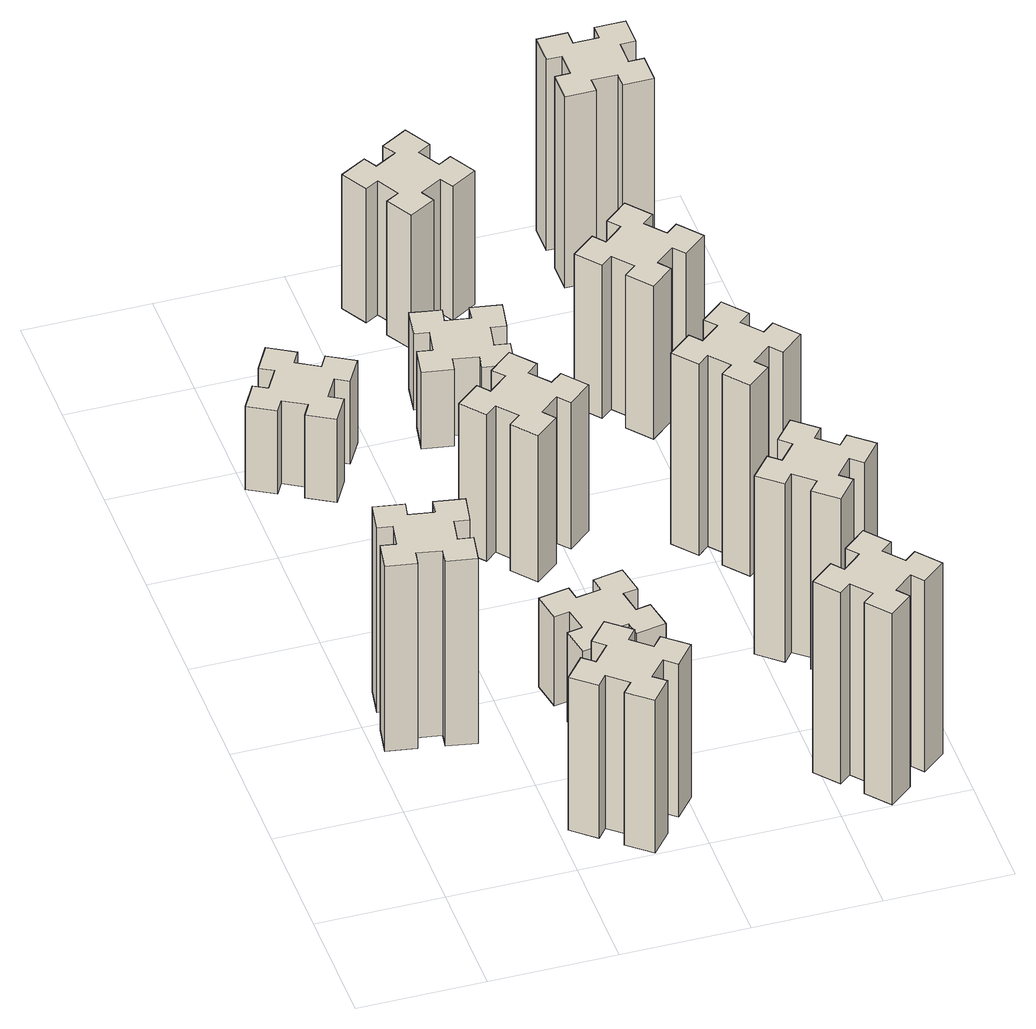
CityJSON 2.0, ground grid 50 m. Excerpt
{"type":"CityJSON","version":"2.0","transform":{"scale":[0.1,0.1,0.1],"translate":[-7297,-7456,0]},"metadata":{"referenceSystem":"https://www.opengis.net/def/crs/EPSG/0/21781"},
"CityObjects":{
"building1":{"type":"Building","attributes":{"class":"1000","function":"1000","usage":"1000","yearOfConstruction":2016,"roofType":"1000","measuredHeight":87,"storeysAboveGround":30,"storeysBelowGround":0},"geometry":[{"type":"Solid","lod":"1","boundaries":[[[[0,1,2,3,4,5,6,7,8,9,10,11,12,13,14,15,16,17,18,19]],[[17,16,20,21]],[[16,15,22,20]],[[15,14,23,22]],[[14,13,24,23]],[[13,12,25,24]],[[12,11,26,25]],[[11,10,27,26]],[[10,9,28,27]],[[9,8,29,28]],[[8,7,30,29]],[[7,6,31,30]],[[6,5,32,31]],[[5,4,33,32]],[[4,3,34,33]],[[3,2,35,34]],[[2,1,36,35]],[[1,0,37,36]],[[0,19,38,37]],[[19,18,39,38]],[[18,17,21,39]],[[24,25,26,27,28,29,30,31,32,33,34,35,36,37,38,39,21,20,22,23]]]]}]},
"building2":{"type":"Building","attributes":{"class":"1000","function":"1000","usage":"1000","yearOfConstruction":2016,"roofType":"1000","measuredHeight":72,"storeysAboveGround":30,"storeysBelowGround":0},"geometry":[{"type":"Solid","lod":"1","boundaries":[[[[40,41,42,43,44,45,46,47,48,49,50,51,52,53,54,55,56,57,58,59]],[[57,56,60,61]],[[56,55,62,60]],[[55,54,63,62]],[[54,53,64,63]],[[53,52,65,64]],[[52,51,66,65]],[[51,50,67,66]],[[50,49,68,67]],[[49,48,69,68]],[[48,47,70,69]],[[47,46,71,70]],[[46,45,72,71]],[[45,44,73,72]],[[44,43,74,73]],[[43,42,75,74]],[[42,41,76,75]],[[41,40,77,76]],[[40,59,78,77]],[[59,58,79,78]],[[58,57,61,79]],[[64,65,66,67,68,69,70,71,72,73,74,75,76,77,78,79,61,60,62,63]]]]}]},
"building3":{"type":"Building","attributes":{"class":"1000","function":"1000","usage":"1000","yearOfConstruction":2016,"roofType":"1000","measuredHeight":39,"storeysAboveGround":30,"storeysBelowGround":0},"geometry":[{"type":"Solid","lod":"1","boundaries":[[[[80,81,82,83,84,85,86,87,88,89,90,91,92,93,94,95,96,97,98,99]],[[97,96,100,101]],[[96,95,102,100]],[[95,94,103,102]],[[94,93,104,103]],[[93,92,105,104]],[[92,91,106,105]],[[91,90,107,106]],[[90,89,108,107]],[[89,88,109,108]],[[88,87,110,109]],[[87,86,111,110]],[[86,85,112,111]],[[85,84,113,112]],[[84,83,114,113]],[[83,82,115,114]],[[82,81,116,115]],[[81,80,117,116]],[[80,99,118,117]],[[99,98,119,118]],[[98,97,101,119]],[[104,105,106,107,108,109,110,111,112,113,114,115,116,117,118,119,101,100,102,103]]]]}]},
"building4":{"type":"Building","attributes":{"class":"1000","function":"1000","usage":"1000","yearOfConstruction":2016,"roofType":"1000","measuredHeight":42,"storeysAboveGround":30,"storeysBelowGround":0},"geometry":[{"type":"Solid","lod":"1","boundaries":[[[[120,121,122,123,124,125,126,127,128,129,130,131,132,133,134,135,136,137,138,139]],[[137,136,140,141]],[[136,135,142,140]],[[135,134,143,142]],[[134,133,144,143]],[[133,132,145,144]],[[132,131,146,145]],[[131,130,147,146]],[[130,129,148,147]],[[129,128,149,148]],[[128,127,150,149]],[[127,126,151,150]],[[126,125,152,151]],[[125,124,153,152]],[[124,123,154,153]],[[123,122,155,154]],[[122,121,156,155]],[[121,120,157,156]],[[120,139,158,157]],[[139,138,159,158]],[[138,137,141,159]],[[144,145,146,147,148,149,150,151,152,153,154,155,156,157,158,159,141,140,142,143]]]]}]},
"building5":{"type":"Building","attributes":{"class":"1000","function":"1000","usage":"1000","yearOfConstruction":2016,"roofType":"1000","measuredHeight":69,"storeysAboveGround":30,"storeysBelowGround":0},"geometry":[{"type":"Solid","lod":"1","boundaries":[[[[160,161,162,163,164,165,166,167,168,169,170,171,172,173,174,175,176,177,178,179]],[[177,176,180,181]],[[176,175,182,180]],[[175,174,183,182]],[[174,173,184,183]],[[173,172,185,184]],[[172,171,186,185]],[[171,170,187,186]],[[170,169,188,187]],[[169,168,189,188]],[[168,167,190,189]],[[167,166,191,190]],[[166,165,192,191]],[[165,164,193,192]],[[164,163,194,193]],[[163,162,195,194]],[[162,161,196,195]],[[161,160,197,196]],[[160,179,198,197]],[[179,178,199,198]],[[178,177,181,199]],[[184,185,186,187,188,189,190,191,192,193,194,195,196,197,198,199,181,180,182,183]]]]}]},
"building6":{"type":"Building","attributes":{"class":"1000","function":"1000","usage":"1000","yearOfConstruction":2016,"roofType":"1000","measuredHeight":36,"storeysAboveGround":30,"storeysBelowGround":0},"geometry":[{"type":"Solid","lod":"1","boundaries":[[[[200,201,202,203,204,205,206,207,208,209,210,211,212,213,214,215,216,217,218,219]],[[217,216,220,221]],[[216,215,222,220]],[[215,214,223,222]],[[214,213,224,223]],[[213,212,225,224]],[[212,211,226,225]],[[211,210,227,226]],[[210,209,228,227]],[[209,208,229,228]],[[208,207,230,229]],[[207,206,231,230]],[[206,205,232,231]],[[205,204,233,232]],[[204,203,234,233]],[[203,202,235,234]],[[202,201,236,235]],[[201,200,237,236]],[[200,219,238,237]],[[219,218,239,238]],[[218,217,221,239]],[[224,225,226,227,228,229,230,231,232,233,234,235,236,237,238,239,221,220,222,223]]]]}]},
"building7":{"type":"Building","attributes":{"class":"1000","function":"1000","usage":"1000","yearOfConstruction":2016,"roofType":"1000","measuredHeight":90,"storeysAboveGround":30,"storeysBelowGround":0},"geometry":[{"type":"Solid","lod":"1","boundaries":[[[[240,241,242,243,244,245,246,247,248,249,250,251,252,253,254,255,256,257,258,259]],[[257,256,260,261]],[[256,255,262,260]],[[255,254,263,262]],[[254,253,264,263]],[[253,252,265,264]],[[252,251,266,265]],[[251,250,267,266]],[[250,249,268,267]],[[249,248,269,268]],[[248,247,270,269]],[[247,246,271,270]],[[246,245,272,271]],[[245,244,273,272]],[[244,243,274,273]],[[243,242,275,274]],[[242,241,276,275]],[[241,240,277,276]],[[240,259,278,277]],[[259,258,279,278]],[[258,257,261,279]],[[264,265,266,267,268,269,270,271,272,273,274,275,276,277,278,279,261,260,262,263]]]]}]},
"building8":{"type":"Building","attributes":{"class":"1000","function":"1000","usage":"1000","yearOfConstruction":2016,"roofType":"1000","measuredHeight":63,"storeysAboveGround":30,"storeysBelowGround":0},"geometry":[{"type":"Solid","lod":"1","boundaries":[[[[280,281,282,283,284,285,286,287,288,289,290,291,292,293,294,295,296,297,298,299]],[[297,296,300,301]],[[296,295,302,300]],[[295,294,303,302]],[[294,293,304,303]],[[293,292,305,304]],[[292,291,306,305]],[[291,290,307,306]],[[290,289,308,307]],[[289,288,309,308]],[[288,287,310,309]],[[287,286,311,310]],[[286,285,312,311]],[[285,284,313,312]],[[284,283,314,313]],[[283,282,315,314]],[[282,281,316,315]],[[281,280,317,316]],[[280,299,318,317]],[[299,298,319,318]],[[298,297,301,319]],[[304,305,306,307,308,309,310,311,312,313,314,315,316,317,318,319,301,300,302,303]]]]}]},
"building9":{"type":"Building","attributes":{"class":"1000","function":"1000","usage":"1000","yearOfConstruction":2016,"roofType":"1000","measuredHeight":84,"storeysAboveGround":30,"storeysBelowGround":0},"geometry":[{"type":"Solid","lod":"1","boundaries":[[[[320,321,322,323,324,325,326,327,328,329,330,331,332,333,334,335,336,337,338,339]],[[337,336,340,341]],[[336,335,342,340]],[[335,334,343,342]],[[334,333,344,343]],[[333,332,345,344]],[[332,331,346,345]],[[331,330,347,346]],[[330,329,348,347]],[[329,328,349,348]],[[328,327,350,349]],[[327,326,351,350]],[[326,325,352,351]],[[325,324,353,352]],[[324,323,354,353]],[[323,322,355,354]],[[322,321,356,355]],[[321,320,357,356]],[[320,339,358,357]],[[339,338,359,358]],[[338,337,341,359]],[[344,345,346,347,348,349,350,351,352,353,354,355,356,357,358,359,341,340,342,343]]]]}]},
"building10":{"type":"Building","attributes":{"class":"1000","function":"1000","usage":"1000","yearOfConstruction":2016,"roofType":"1000","measuredHeight":90,"storeysAboveGround":30,"storeysBelowGround":0},"geometry":[{"type":"Solid","lod":"1","boundaries":[[[[360,361,362,363,364,365,366,367,368,369,370,371,372,373,374,375,376,377,378,379]],[[377,376,380,381]],[[376,375,382,380]],[[375,374,383,382]],[[374,373,384,383]],[[373,372,385,384]],[[372,371,386,385]],[[371,370,387,386]],[[370,369,388,387]],[[369,368,389,388]],[[368,367,390,389]],[[367,366,391,390]],[[366,365,392,391]],[[365,364,393,392]],[[364,363,394,393]],[[363,362,395,394]],[[362,361,396,395]],[[361,360,397,396]],[[360,379,398,397]],[[379,378,399,398]],[[378,377,381,399]],[[384,385,386,387,388,389,390,391,392,393,394,395,396,397,398,399,381,380,382,383]]]]}]},
"building11":{"type":"Building","attributes":{"class":"1000","function":"1000","usage":"1000","yearOfConstruction":2016,"roofType":"1000","measuredHeight":72,"storeysAboveGround":30,"storeysBelowGround":0},"geometry":[{"type":"Solid","lod":"1","boundaries":[[[[400,401,402,403,404,405,406,407,408,409,410,411,412,413,414,415,416,417,418,419]],[[417,416,420,421]],[[416,415,422,420]],[[415,414,423,422]],[[414,413,424,423]],[[413,412,425,424]],[[412,411,426,425]],[[411,410,427,426]],[[410,409,428,427]],[[409,408,429,428]],[[408,407,430,429]],[[407,406,431,430]],[[406,405,432,431]],[[405,404,433,432]],[[404,403,434,433]],[[403,402,435,434]],[[402,401,436,435]],[[401,400,437,436]],[[400,419,438,437]],[[419,418,439,438]],[[418,417,421,439]],[[424,425,426,427,428,429,430,431,432,433,434,435,436,437,438,439,421,420,422,423]]]]}]},
"building12":{"type":"Building","attributes":{"class":"1000","function":"1000","usage":"1000","yearOfConstruction":2016,"roofType":"1000","measuredHeight":90,"storeysAboveGround":30,"storeysBelowGround":0},"geometry":[{"type":"Solid","lod":"1","boundaries":[[[[440,441,442,443,444,445,446,447,448,449,450,451,452,453,454,455,456,457,458,459]],[[457,456,460,461]],[[456,455,462,460]],[[455,454,463,462]],[[454,453,464,463]],[[453,452,465,464]],[[452,451,466,465]],[[451,450,467,466]],[[450,449,468,467]],[[449,448,469,468]],[[448,447,470,469]],[[447,446,471,470]],[[446,445,472,471]],[[445,444,473,472]],[[444,443,474,473]],[[443,442,475,474]],[[442,441,476,475]],[[441,440,477,476]],[[440,459,478,477]],[[459,458,479,478]],[[458,457,461,479]],[[464,465,466,467,468,469,470,471,472,473,474,475,476,477,478,479,461,460,462,463]]]]}]}
},
"vertices":[
[335,917,0],[352,1015,0],[411,1005,0],[432,1123,0],[314,1144,0],[304,1085,0],[205,1102,0],[216,1161,0],[97,1182,0],[77,1064,0],[136,1054,0],[118,955,0],[59,966,0],[38,847,0],[157,827,0],[167,886,0],[265,868,0],[255,809,0],[373,788,0],[394,907,0],[265,868,870],[255,809,870],[167,886,870],[157,827,870],[38,847,870],[59,966,870],[118,955,870],[136,1054,870],[77,1064,870],[97,1182,870],[216,1161,870],[205,1102,870],[304,1085,870],[314,1144,870],[432,1123,870],[411,1005,870],[352,1015,870],[335,917,870],[394,907,870],[373,788,870],
[666,193,0],[743,129,0],[704,83,0],[796,6,0],[873,98,0],[827,136,0],[892,213,0],[938,174,0],[1015,266,0],[923,343,0],[884,297,0],[808,362,0],[846,408,0],[754,485,0],[677,393,0],[723,354,0],[659,278,0],[613,316,0],[536,224,0],[628,147,0],[659,278,720],[613,316,720],[723,354,720],[677,393,720],[754,485,720],[846,408,720],[808,362,720],[884,297,720],[923,343,720],[1015,266,720],[938,174,720],[892,213,720],[827,136,720],[873,98,720],[796,6,720],[704,83,720],[743,129,720],[666,193,720],[628,147,720],[536,224,720],
[306,2367,0],[356,2454,0],[408,2424,0],[468,2528,0],[364,2588,0],[334,2536,0],[247,2586,0],[277,2638,0],[173,2698,0],[113,2594,0],[165,2564,0],[115,2477,0],[63,2507,0],[3,2403,0],[107,2343,0],[137,2395,0],[224,2345,0],[194,2293,0],[298,2233,0],[358,2337,0],[224,2345,390],[194,2293,390],[137,2395,390],[107,2343,390],[3,2403,390],[63,2507,390],[115,2477,390],[165,2564,390],[113,2594,390],[173,2698,390],[277,2638,390],[247,2586,390],[334,2536,390],[364,2588,390],[468,2528,390],[408,2424,390],[356,2454,390],[306,2367,390],[358,2337,390],[298,2233,390],
[905,1002,0],[807,985,0],[797,1044,0],[678,1023,0],[699,905,0],[758,915,0],[776,817,0],[717,807,0],[737,688,0],[856,709,0],[845,768,0],[944,786,0],[954,727,0],[1072,747,0],[1051,866,0],[992,855,0],[975,954,0],[1034,964,0],[1013,1082,0],[895,1061,0],[975,954,420],[1034,964,420],[992,855,420],[1051,866,420],[1072,747,420],[954,727,420],[944,786,420],[845,768,420],[856,709,420],[737,688,420],[717,807,420],[776,817,420],[758,915,420],[699,905,420],[678,1023,420],[797,1044,420],[807,985,420],[905,1002,420],[895,1061,420],[1013,1082,420],
[843,1942,0],[766,1877,0],[728,1923,0],[636,1846,0],[713,1754,0],[759,1793,0],[823,1716,0],[777,1678,0],[854,1586,0],[946,1663,0],[908,1709,0],[984,1773,0],[1023,1727,0],[1115,1804,0],[1038,1896,0],[992,1858,0],[927,1934,0],[973,1973,0],[896,2065,0],[804,1988,0],[927,1934,690],[973,1973,690],[992,1858,690],[1038,1896,690],[1115,1804,690],[1023,1727,690],[984,1773,690],[908,1709,690],[946,1663,690],[854,1586,690],[777,1678,690],[823,1716,690],[759,1793,690],[713,1754,690],[636,1846,690],[728,1923,690],[766,1877,690],[843,1942,690],[804,1988,690],[896,2065,690],
[944,2665,0],[845,2682,0],[856,2741,0],[737,2762,0],[717,2644,0],[776,2634,0],[758,2535,0],[699,2546,0],[678,2427,0],[797,2407,0],[807,2466,0],[905,2448,0],[895,2389,0],[1013,2368,0],[1034,2487,0],[975,2497,0],[992,2595,0],[1051,2585,0],[1072,2703,0],[954,2724,0],[992,2595,360],[1051,2585,360],[975,2497,360],[1034,2487,360],[1013,2368,360],[895,2389,360],[905,2448,360],[807,2466,360],[797,2407,360],[678,2427,360],[699,2546,360],[758,2535,360],[776,2634,360],[717,2644,360],[737,2762,360],[856,2741,360],[845,2682,360],[944,2665,360],[954,2724,360],[1072,2703,360],
[1748,129,0],[1824,193,0],[1863,147,0],[1955,224,0],[1878,316,0],[1832,278,0],[1767,354,0],[1813,393,0],[1736,485,0],[1644,408,0],[1683,362,0],[1606,297,0],[1568,343,0],[1476,266,0],[1553,174,0],[1599,213,0],[1663,136,0],[1617,98,0],[1694,6,0],[1786,83,0],[1663,136,900],[1617,98,900],[1599,213,900],[1553,174,900],[1476,266,900],[1568,343,900],[1606,297,900],[1683,362,900],[1644,408,900],[1736,485,900],[1813,393,900],[1767,354,900],[1832,278,900],[1878,316,900],[1955,224,900],[1863,147,900],[1824,193,900],[1748,129,900],[1786,83,900],[1694,6,900],
[996,3217,0],[946,3304,0],[998,3334,0],[938,3438,0],[834,3378,0],[864,3326,0],[777,3276,0],[747,3328,0],[643,3268,0],[703,3164,0],[755,3194,0],[805,3107,0],[753,3077,0],[813,2973,0],[917,3033,0],[887,3085,0],[974,3135,0],[1004,3083,0],[1108,3143,0],[1048,3247,0],[974,3135,630],[1004,3083,630],[887,3085,630],[917,3033,630],[813,2973,630],[753,3077,630],[805,3107,630],[755,3194,630],[703,3164,630],[643,3268,630],[747,3328,630],[777,3276,630],[864,3326,630],[834,3378,630],[938,3438,630],[998,3334,630],[946,3304,630],[996,3217,630],[1048,3247,630],[1108,3143,630],
[1767,876,0],[1832,953,0],[1878,914,0],[1955,1006,0],[1863,1083,0],[1824,1037,0],[1748,1102,0],[1786,1148,0],[1694,1225,0],[1617,1133,0],[1663,1094,0],[1599,1018,0],[1553,1056,0],[1476,964,0],[1568,887,0],[1606,933,0],[1683,869,0],[1644,823,0],[1736,746,0],[1813,838,0],[1683,869,840],[1644,823,840],[1606,933,840],[1568,887,840],[1476,964,840],[1553,1056,840],[1599,1018,840],[1663,1094,840],[1617,1133,840],[1694,1225,840],[1786,1148,840],[1748,1102,840],[1824,1037,840],[1863,1083,840],[1955,1006,840],[1878,914,840],[1832,953,840],[1767,876,840],[1813,838,840],[1736,746,840],
[1732,1658,0],[1667,1734,0],[1713,1773,0],[1636,1865,0],[1544,1788,0],[1583,1742,0],[1506,1677,0],[1468,1723,0],[1376,1646,0],[1453,1554,0],[1499,1593,0],[1563,1516,0],[1517,1478,0],[1594,1386,0],[1686,1463,0],[1648,1509,0],[1724,1573,0],[1763,1527,0],[1855,1604,0],[1778,1696,0],[1724,1573,900],[1763,1527,900],[1648,1509,900],[1686,1463,900],[1594,1386,900],[1517,1478,900],[1563,1516,900],[1499,1593,900],[1453,1554,900],[1376,1646,900],[1468,1723,900],[1506,1677,900],[1583,1742,900],[1544,1788,900],[1636,1865,900],[1713,1773,900],[1667,1734,900],[1732,1658,900],[1778,1696,900],[1855,1604,900],
[1399,2433,0],[1463,2356,0],[1417,2318,0],[1494,2226,0],[1586,2303,0],[1548,2349,0],[1624,2413,0],[1663,2367,0],[1755,2444,0],[1678,2536,0],[1632,2498,0],[1567,2574,0],[1613,2613,0],[1536,2705,0],[1444,2628,0],[1483,2582,0],[1406,2517,0],[1368,2563,0],[1276,2486,0],[1353,2394,0],[1406,2517,720],[1368,2563,720],[1483,2582,720],[1444,2628,720],[1536,2705,720],[1613,2613,720],[1567,2574,720],[1632,2498,720],[1678,2536,720],[1755,2444,720],[1663,2367,720],[1624,2413,720],[1548,2349,720],[1586,2303,720],[1494,2226,720],[1417,2318,720],[1463,2356,720],[1399,2433,720],[1353,2394,720],[1276,2486,720],
[1565,3195,0],[1665,3195,0],[1665,3135,0],[1785,3135,0],[1785,3255,0],[1725,3255,0],[1725,3355,0],[1785,3355,0],[1785,3475,0],[1665,3475,0],[1665,3415,0],[1565,3415,0],[1565,3475,0],[1445,3475,0],[1445,3355,0],[1505,3355,0],[1505,3255,0],[1445,3255,0],[1445,3135,0],[1565,3135,0],[1505,3255,900],[1445,3255,900],[1505,3355,900],[1445,3355,900],[1445,3475,900],[1565,3475,900],[1565,3415,900],[1665,3415,900],[1665,3475,900],[1785,3475,900],[1785,3355,900],[1725,3355,900],[1725,3255,900],[1785,3255,900],[1785,3135,900],[1665,3135,900],[1665,3195,900],[1565,3195,900],[1565,3135,900],[1445,3135,900]
]}
